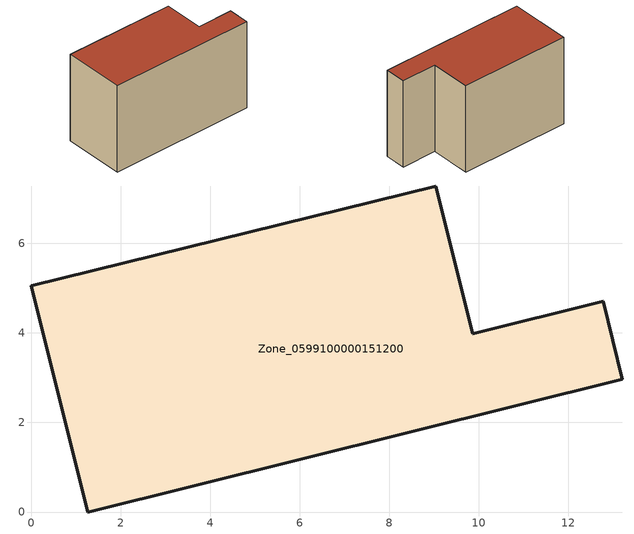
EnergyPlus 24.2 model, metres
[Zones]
Zone_0599100000151200
 floor ground (C_G): 1.26,0 0,5.05 9.04,7.28 9.86,3.98 12.77,4.71 13.2,2.97 z0
 wall outside (C_F): 9.86,3.98 9.04,7.28 0,5.05 1.26,0 13.2,2.97 12.77,4.71 9.86,3.98 z0:7.6
 roof outside (C_R): 13.2,2.97 12.77,4.71 9.86,3.98 9.04,7.28 0,5.05 1.26,0 z7.6
[BUILDING]
Pand.0599100000151200: North Axis=0; Terrain=City; Loads Convergence Tolerance Value=0.04; Temperature Convergence Tolerance Value=0.4; Solar Distribution=FullExterior; Maximum Number of Warmup Days=25; Minimum Number of Warmup Days=1
[Site:Location]
Rotterdam.The.Hague.AP_ZH_NLD Design_Conditions: Latitude=51.96; Longitude=4.45; Time Zone=1; Elevation=-4.5
[SITE:GROUNDTEMPERATURE:BUILDINGSURFACE]
18, 18, 18, 18, 18, 18, 18, 18, 18, 18, 18, 18
[MATERIAL] Thermal Absorptance=0.9; Solar Absorptance=0.7; Visible Absorptance=0.7
Name | Roughness | Thickness | Conductivity | Density | Specific Heat
G.TI.1975-1991 | MediumSmooth | 0.15 | 0.288461 | 540 | 1210
F.TI.1975-1991 | Rough | 0.3 | 0.230769 | 1920 | 840
R.TI.1975-1991 | MediumRough | 0.2 | 0.153846 | 1500 | 1000
[CONSTRUCTION]
C_G: G.TI.1975-1991
C_F: F.TI.1975-1991
C_R: R.TI.1975-1991
[ZONE]
Zone_0599100000151200: Type=1; Multiplier=1; Ceiling Height=Autocalculate; Volume=Autocalculate; Floor Area=autocalculate; Part of Total Floor Area=Yes
[ZONEINFILTRATION:DESIGNFLOWRATE]
Infil_Zone_0599100000151200: Zone or ZoneList or Space or SpaceList=Zone_0599100000151200; Schedule=AlwaysOn; Design Flow Rate Calculation Method=Flow/Area; Flow Rate per Floor Area=0.003; Constant Term Coefficient=1; Temperature Term Coefficient=0; Velocity Term Coefficient=0; Velocity Squared Term Coefficient=0
[HVACTEMPLATE:ZONE:IDEALLOADSAIRSYSTEM]
Zone_0599100000151200: Maximum Heating Supply Air Temperature=50; Minimum Cooling Supply Air Temperature=13; Maximum Heating Supply Air Humidity Ratio=0.0156; Minimum Cooling Supply Air Humidity Ratio=0.0077; Heating Limit=NoLimit; Cooling Limit=NoLimit; Dehumidification Control Type=ConstantSensibleHeatRatio; Cooling Sensible Heat Ratio=0.7; Dehumidification Setpoint=60; Humidification Control Type=None; Humidification Setpoint=30; Outdoor Air Method=None; Outdoor Air Flow Rate per Person=0.00944; Outdoor Air Flow Rate per Zone Floor Area=0; Outdoor Air Flow Rate per Zone=0; Demand Controlled Ventilation Type=None; Outdoor Air Economizer Type=NoEconomizer; Heat Recovery Type=None; Sensible Heat Recovery Effectiveness=0.7; Latent Heat Recovery Effectiveness=0.65
[ZONECONTROL:THERMOSTAT]
ThermostatControl_Zone_0599100000151200: Zone or ZoneList=Zone_0599100000151200; Control Type Schedule=DualSetpointControlType; Control 1=Thermostat_Zone_0599100000151200; Temperature Difference Between Cutout And Setpoint=0
[THERMOSTATSETPOINT:DUALSETPOINT]
Thermostat_Zone_0599100000151200: Heating Setpoint Temperature Schedule=HeatingSetpoint_Zone_0599100000151200; Cooling Setpoint Temperature Schedule=CoolingSetpoint_Zone_0599100000151200
[SCHEDULE:COMPACT]
HeatingSetpoint_Zone_0599100000151200: Through: 12/31, For: AllDays, Until: 24:00, 21
CoolingSetpoint_Zone_0599100000151200: Through: 12/31, For: AllDays, Until: 24:00, 24
DualSetpointControlType: Through: 12/31, For: AllDays, Until: 24:00, 4
AlwaysOn: Through: 12/31, For: AllDays, Until: 24:00, 1
